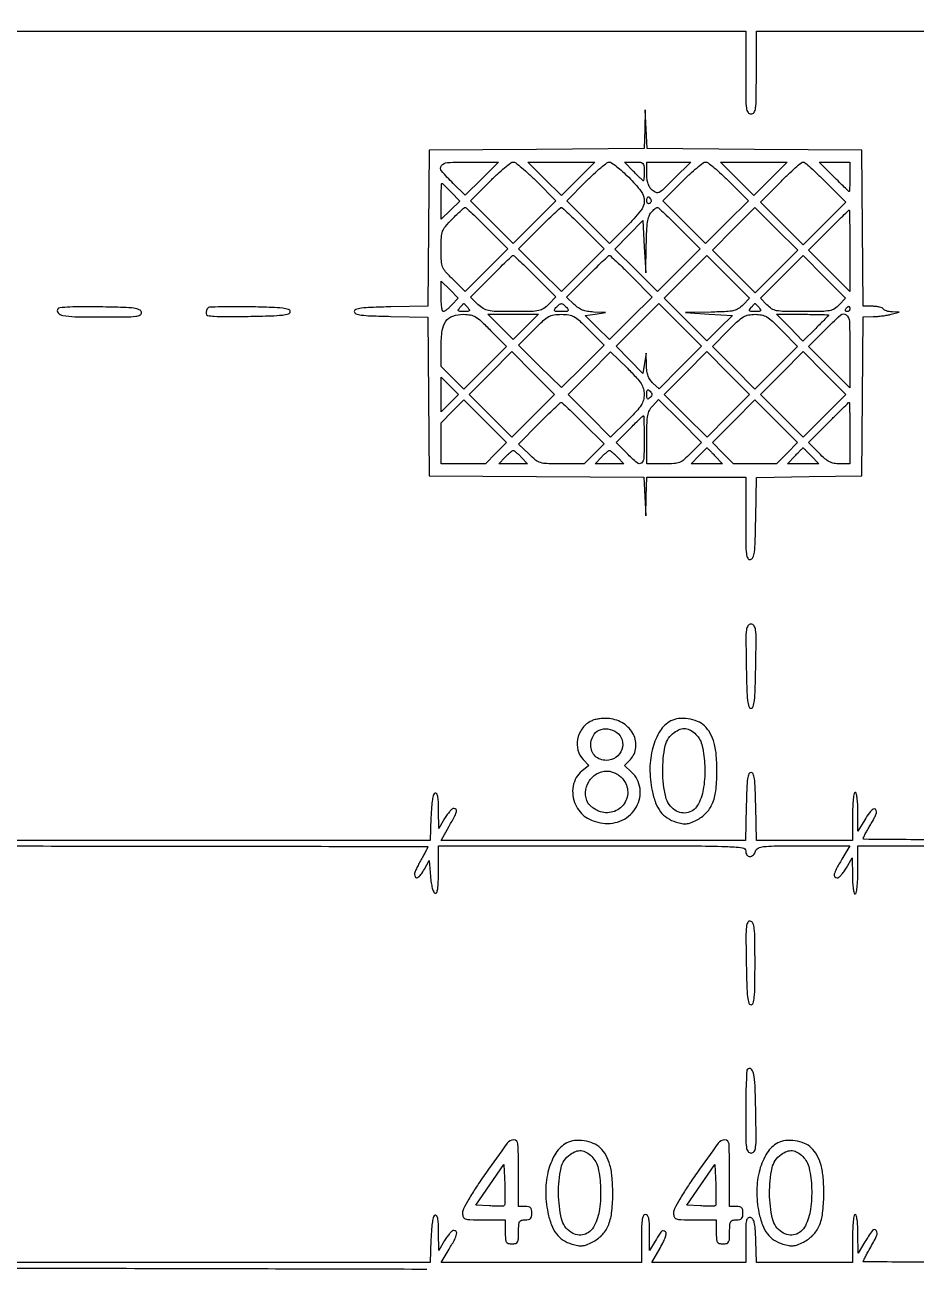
# Model space of a CAD drawing. Extents: x 0 to 836, y 5 to 589.
# Drawn here: x 299.92 to 328.15, y 469.11 to 508.39 of the extents above; entities that cross this region are included whole.
import ezdxf

# ---------------------------------------------------------------- set-up
doc = ezdxf.new("R2010")
doc.units = 0
doc.header["$MEASUREMENT"] = 0

msp = doc.modelspace()

# ---------------------------------------------------------------- linework, layer by layer
for points in [[(201.712326, 537.783562, -0.000001), (217.055896, 537.76491, -0.426088)], [(546.939, 229.3929, -0.000106), (546.943559, 250.949215, -0.000176), (546.957638, 269.095817, -0.000001), (546.976289, 285.583213, -0.415883)], [(836.0595, 588.6891), (420.497259, 588.710259, 0.000013), (261.145696, 588.714318, 0.000021), (126.989856, 588.708632), (4.934769, 588.698274, 0.19889), (4.878609, 588.675009, 0.198853), (4.855343, 588.618859), (4.83877, 516.273901, 0.000036), (4.826254, 436.744061, 0.000021), (4.8222, 342.282364), (4.8222, 95.946129), (4.469225, 95.920114, 0.031904), (4.160456, 95.877435, 0.315999), (4.075312, 95.787407, 0.415411), (4.137995, 95.703578, 0.035338), (4.43445, 95.6826), (4.8222, 95.6826), (4.8222, 50.2101), (4.8222, 4.7376), (420.462, 4.7376), (836.1018, 4.7376)], [(604.852986, 529.408162, -0.000002), (620.423836, 529.389509, -0.550615)], [(238.738155, 529.614638, -0.000002), (224.300981, 529.63329, -0.415836)], [(308.18842, 529.408162, -0.000002), (322.638019, 529.38951, -0.415836)], [(531.796111, 538.074638, -0.000002), (517.6951, 538.093291, -0.426056)], [(413.368417, 538.074638, -0.000002), (399.676779, 538.093291, -0.415815)], [(77.850638, 481.579418, -0.000002), (77.869294, 494.031443, -0.550517)], [(336.166934, 548.220763, -0.000002), (326.827688, 548.233536, -0.413812)], [(77.644162, 421.684687, -0.000002), (77.625507, 409.236574, -0.415775)], [(333.609652, 529.614638, -0.000003), (323.198363, 529.633296, -0.415688)], [(383.716206, 529.408162, -0.000003), (394.123716, 529.389504, -0.425916)], [(286.4979, 482.3892, -0.00012), (296.538063, 482.386781, -0.000201), (304.990138, 482.379311, -0.000002), (312.667738, 482.369415, -0.413835), (312.6816, 482.355535, -0.118776), (312.675968, 482.332161, -0.002401), (312.619771, 482.223605, -0.005535), (312.55178, 482.09722, -0.003675), (312.471119, 481.953685, 0.011167), (312.390451, 481.804964, 0.013731), (312.322168, 481.66259, 0.012176), (312.271421, 481.541004, 0.090598), (312.259619, 481.47975, 0.192997), (312.291476, 481.398019, 0.340288), (312.359238, 481.386957, 0.109392), (312.46312, 481.476625, 0.035201), (312.573677, 481.64895), (312.7239, 481.9239), (312.7662, 481.422886, 0.017263), (312.790385, 481.22018, 0.029087), (312.826316, 481.052782, 0.030909), (312.868838, 480.929197, 0.218326), (312.91425, 480.887086, 0.394038), (312.965068, 480.910572, 0.06108), (312.996897, 481.027782, 0.029434), (313.015212, 481.244521, 0.006363), (313.02, 481.62075), (313.02, 482.3892), (317.8845, 482.3892, -0.000463), (321.086811, 482.386232, -0.008229), (322.119787, 482.367314, -0.01835), (322.650934, 482.329291, -0.382877), (322.749, 482.22, 0.071894), (322.758705, 482.152857, 0.096727), (322.787003, 482.098493, 0.109473), (322.830478, 482.063342, 0.115978), (322.88382, 482.0508, 0.114309), (322.938664, 482.063504, 0.075597), (322.992034, 482.100502, 0.069688), (323.035879, 482.155327, 0.070024), (323.062887, 482.22, -0.219345), (323.141786, 482.316059, -0.085187), (323.311035, 482.364976, -0.025847), (323.654444, 482.385504, -0.002006), (324.575572, 482.3892), (326.04401, 482.3892), (325.792405, 481.962477, 0.009346), (325.618984, 481.655375, 0.063105), (325.556038, 481.492764, 0.227008), (325.572877, 481.411025, 0.236522), (325.64655, 481.374828, 0.175744), (325.698863, 481.394267, 0.030637), (325.776051, 481.468362, 0.030019), (325.859711, 481.570857, 0.022931), (325.938905, 481.692078), (326.12551, 482.0085), (326.129255, 481.43745, 0.013372), (326.136673, 481.214761, 0.023366), (326.156341, 481.031249, 0.020491), (326.183516, 480.893275, 0.346819), (326.2176, 480.8664, 0.365646), (326.253197, 480.896449, 0.014491), (326.2787, 481.0779, 0.018502), (326.296556, 481.319879, 0.009164), (326.3022, 481.6278), (326.3022, 482.3892), (334.5507, 482.3892)], [(381.27946, 547.935135, -0.000004), (390.656104, 547.916048, -0.413615)], [(604.231838, 387.151416, -0.000003), (604.250494, 398.693431, -0.41574)], [(296.537883, 469.017841, -0.000379), (304.989363, 469.003762, -0.000006), (312.653939, 468.985098, -0.425725)], [(285.876512, 508.1922), (322.749, 508.1922), (322.749, 506.8809, 0.00213), (322.752532, 506.051574, 0.02996), (322.772879, 505.754662, 0.116079), (322.823418, 505.620169, 0.250083), (322.9182, 505.5696, 0.250083), (323.012982, 505.620169, 0.116079), (323.063521, 505.754662, 0.02996), (323.083868, 506.051574, 0.00213), (323.0874, 506.8809), (323.0874, 508.1922), (331.026688, 508.1922)], [(77.841889, 210.212758, -0.000002), (77.851786, 217.49274, -0.413814)], [(328.870321, 482.577038, -0.00006), (326.498869, 482.595758, -0.424082), (326.47404, 482.62185, -0.10382), (326.484123, 482.661588, -0.007062), (326.53713, 482.766067, -0.009869), (326.605079, 482.889455, -0.007234), (326.685107, 483.0237, 0.012708), (326.764941, 483.161015, 0.015414), (326.832435, 483.293759, 0.01405), (326.882173, 483.407739, 0.095102), (326.893967, 483.46785, 0.218217), (326.85786, 483.547501, 0.339983), (326.786156, 483.551812, 0.086405), (326.666761, 483.436554, 0.02268), (326.519295, 483.21405), (326.303801, 482.8545), (326.303, 483.46785, 0.012065), (326.296836, 483.710155, 0.0222), (326.278333, 483.906512, 0.01921), (326.252089, 484.053435, 0.352506), (326.2176, 484.0812, 0.365646), (326.182003, 484.051151, 0.014491), (326.1565, 483.8697, 0.018502), (326.138644, 483.627721, 0.009164), (326.133, 483.3198), (326.133, 482.5584), (324.612728, 482.5584), (323.092455, 482.5584), (323.068778, 483.63705, 0.003954), (323.051442, 484.217516, 0.02524), (323.025495, 484.510829, 0.054623), (322.985473, 484.66899, 0.313126), (322.9182, 484.7157, 0.313126), (322.850927, 484.66899, 0.054623), (322.810905, 484.510829, 0.02524), (322.784958, 484.217516, 0.003954), (322.767622, 483.63705), (322.743945, 482.5584), (317.923549, 482.5584), (313.103153, 482.5584), (313.357677, 483.00939, 0.005105), (313.540954, 483.342029, 0.05887), (313.595591, 483.480514, 0.273209), (313.577484, 483.544633, 0.194915), (313.50645, 483.572772, 0.175744), (313.454137, 483.553333, 0.030637), (313.376949, 483.479238, 0.030019), (313.293289, 483.376743, 0.022931), (313.214095, 483.255522), (313.02749, 482.9391), (313.023745, 483.5172, 0.009126), (313.016909, 483.793562, 0.039013), (312.99702, 483.957175, 0.08811), (312.963555, 484.042262, 0.348167), (312.91425, 484.060273, 0.245891), (312.864969, 484.009321, 0.029679), (312.828647, 483.85219, 0.024548), (312.800986, 483.620341, 0.009086), (312.784056, 483.291823), (312.759613, 482.5584), (286.536906, 482.5584)], [(328.869546, 469.201489, -0.000017), (326.485206, 469.211401, -0.412987), (326.4714, 469.225265, -0.118776), (326.477032, 469.248639, -0.002401), (326.533229, 469.357195, -0.005535), (326.60122, 469.48358, -0.003675), (326.681881, 469.627115, 0.021224), (326.895186, 470.039967, 0.269191), (326.879826, 470.207426, 0.509183), (326.768371, 470.208705, 0.024444), (326.525592, 469.84725), (326.308802, 469.4877), (326.305501, 470.10105, 0.012164), (326.298325, 470.342531, 0.02208), (326.278963, 470.539087, 0.018882), (326.252083, 470.686716, 0.351751), (326.2176, 470.7144, 0.365646), (326.182003, 470.684351, 0.014491), (326.1565, 470.5029, 0.018502), (326.138644, 470.260921, 0.009164), (326.133, 469.953), (326.133, 469.1916), (324.613621, 469.1916), (323.094243, 469.1916), (323.069671, 469.888614, 0.006882), (323.051028, 470.268789, 0.042748), (323.022222, 470.461725, 0.100796), (322.974107, 470.565386, 0.188827), (322.89705, 470.613918, 0.225974), (322.819758, 470.593713, 0.166857), (322.773642, 470.516774, 0.047429), (322.753159, 470.338677, 0.00493), (322.749, 469.916903), (322.749, 469.1916), (321.262291, 469.1916), (319.775582, 469.1916), (320.038068, 469.650377, 0.013632), (320.148072, 469.855415, 0.036849), (320.211057, 470.007993, 0.055394), (320.233491, 470.114738, 0.285851), (320.207848, 470.166448, 0.078544), (320.137193, 470.196055, 0.25054), (320.089252, 470.183766, 0.068732), (320.036498, 470.120062, 0.002883), (319.882678, 469.8684), (319.704032, 469.5723), (319.703716, 470.14335, 0.008923), (319.698318, 470.436715, 0.04577), (319.677603, 470.598022, 0.10575), (319.638509, 470.683284, 0.236826), (319.5765, 470.7144, 0.273642), (319.512477, 470.676525, 0.084509), (319.474275, 470.56635, 0.035355), (319.4544, 470.356586, 0.005946), (319.4496, 469.953), (319.4496, 469.1916), (316.279295, 469.1916), (313.10899, 469.1916), (313.360595, 469.618323, 0.009346), (313.534016, 469.925425, 0.063105), (313.596962, 470.088036, 0.227008), (313.580123, 470.169775, 0.236522), (313.50645, 470.205972, 0.175744), (313.454137, 470.186533, 0.030637), (313.376949, 470.112438, 0.030019), (313.293289, 470.009943, 0.022931), (313.214095, 469.888722), (313.02749, 469.5723), (313.023745, 470.1504, 0.009126), (313.016909, 470.426762, 0.039013), (312.99702, 470.590375, 0.08811), (312.963555, 470.675462, 0.348167), (312.91425, 470.693473, 0.245891), (312.864969, 470.642521, 0.029679), (312.828647, 470.48539, 0.024548), (312.800986, 470.253541, 0.009086), (312.784056, 469.925023), (312.759613, 469.1916), (286.536906, 469.1916)]]:
    msp.add_lwpolyline(points, format="xyb")
for points in [[(319.55101, 505.08411), (319.5342, 504.471719), (316.12905, 504.44961), (312.7239, 504.4275), (312.701476, 501.955329), (312.679052, 499.483158), (311.517076, 499.459629, 0.003591), (310.888233, 499.442377, 0.023538), (310.573834, 499.416641, 0.049971), (310.403655, 499.377046, 0.320971), (310.3551, 499.3092, 0.320973), (310.403656, 499.241354, 0.04997), (310.573837, 499.201759, 0.023538), (310.888241, 499.176023, 0.00359), (311.517095, 499.158771), (312.67909, 499.135242), (312.701495, 496.620771), (312.7239, 494.1063), (316.125363, 494.084193), (319.526826, 494.062087), (319.556003, 493.449693), (319.58518, 492.8373), (319.60199, 493.45065), (319.6188, 494.064), (321.1839, 494.064), (322.749, 494.064), (322.749, 492.746497, 0.002314), (322.752677, 491.952125, 0.026279), (322.77207, 491.638727, 0.092921), (322.816061, 491.496345, 0.330137), (322.89705, 491.457414, 0.252402), (322.979062, 491.524296, 0.065758), (323.024448, 491.694315, 0.025048), (323.050629, 492.023139, 0.002809), (323.068444, 492.773136), (323.091788, 494.060438), (324.760444, 494.083369), (326.4291, 494.1063), (326.451509, 496.62315), (326.473918, 499.14), (326.789909, 499.150009, 0.014675), (326.929403, 499.158531, 0.009952), (327.087631, 499.176049, 0.010033), (327.239904, 499.1991, 0.01972), (327.3597, 499.2246), (327.6135, 499.289181), (327.385843, 499.299191, -0.033144), (327.294864, 499.309257, -0.037378), (327.209701, 499.331111, -0.040525), (327.141422, 499.360537, -0.133104), (327.1059, 499.3938, 0.15935), (327.067156, 499.426511, 0.035693), (326.983836, 499.453549, 0.03359), (326.878576, 499.472189, 0.027035), (326.763785, 499.4784), (326.473956, 499.4784), (326.451528, 501.95295), (326.4291, 504.4275), (323.027637, 504.449607), (319.626174, 504.471713), (319.596997, 505.084107), (319.56782, 505.6965)], [(314.395261, 503.520253), (313.868715, 502.993707), (313.486657, 503.368668, -0.022101), (313.11829, 503.763625, -0.355597), (313.114367, 503.933566, -0.220015), (313.302806, 504.031057, -0.011079), (314.013204, 504.0468), (314.921808, 504.0468)], [(316.131165, 503.431463), (316.742395, 502.816126), (316.065598, 502.143298), (315.3888, 501.470469), (314.712002, 502.143298), (314.035205, 502.816126), (314.646435, 503.431463, -0.009979), (314.890134, 503.667198, -0.014181), (315.116637, 503.866045, -0.010142), (315.310806, 504.020453, -0.164341), (315.3888, 504.0468, -0.164341), (315.466794, 504.020453, -0.010142), (315.660963, 503.866045, -0.014181), (315.887466, 503.667198, -0.009979)], [(319.045297, 503.562998, -0.032793), (319.442027, 503.115271, -0.176572), (319.539687, 502.810373, -0.16232), (319.422062, 502.499195, -0.026665), (318.984069, 502.016171), (318.433937, 501.470929), (317.757371, 502.143528), (317.080805, 502.816126), (317.692035, 503.431463, -0.009635), (317.935405, 503.667204, -0.013767), (318.160895, 503.866045, -0.009625), (318.35416, 504.021023, -0.165652), (318.429829, 504.0468, -0.154557), (318.503004, 504.023627, -0.013205), (318.662831, 503.904683, -0.016479), (318.848805, 503.748311, -0.012014)], [(319.5342, 503.7507, -0.008142), (319.532351, 503.637168, -0.013507), (319.526649, 503.541579, -0.007113), (319.518777, 503.463762, -0.380905), (319.508496, 503.4546, -0.189406), (319.491744, 503.461182, -0.002347), (319.406038, 503.541579, -0.006534), (319.307659, 503.637206, -0.004184), (319.1958, 503.7507), (318.908809, 504.0468), (319.221504, 504.0468, -0.019141), (319.414517, 504.039408, -0.172066), (319.490715, 504.005622, -0.182984), (319.526133, 503.93243, -0.022185)], [(320.488879, 503.522671, -0.004483), (320.143762, 503.183687, -0.070671), (320.010535, 503.08729, -0.218335), (319.910072, 503.081726, -0.090489), (319.791775, 503.155083, -0.065774), (319.712401, 503.248582, -0.063522), (319.658909, 503.360561, -0.052532), (319.628538, 503.500446, -0.027216), (319.6188, 503.679212), (319.6188, 504.0468), (320.315904, 504.0468), (321.013008, 504.0468)], [(322.222365, 503.431463), (322.833595, 502.816126), (322.156798, 502.143298), (321.48, 501.470469), (320.803202, 502.143298), (320.126405, 502.816126), (320.737635, 503.431463, -0.009979), (320.981334, 503.667198, -0.014181), (321.207837, 503.866045, -0.010142), (321.402006, 504.020453, -0.164341), (321.48, 504.0468, -0.164341), (321.557994, 504.020453, -0.010142), (321.752163, 503.866045, -0.014181), (321.978666, 503.667198, -0.009979)], [(325.287066, 503.412233), (325.917398, 502.777667), (325.243964, 502.100259), (324.57053, 501.422852), (323.893796, 502.099585), (323.217063, 502.776319), (323.848064, 503.411559, -0.006568), (324.096306, 503.654989, -0.009857), (324.319804, 503.860198, -0.005223), (324.512116, 504.026369, -0.177366), (324.5679, 504.0468, -0.177339), (324.623677, 504.026375, -0.005232), (324.815799, 503.860396, -0.009866), (325.039081, 503.655405, -0.006575)], [(326.0484, 503.5815, -0.004843), (326.046672, 503.403085, -0.008062), (326.041338, 503.252882, -0.002592), (326.034086, 503.125341, -0.396172), (326.02436, 503.1162, -0.193016), (326.008167, 503.122693, -0.000868), (325.872398, 503.252882, -0.003925), (325.718693, 503.403124, -0.002447), (325.5408, 503.5815), (325.08128, 504.0468), (325.56484, 504.0468), (326.0484, 504.0468)], [(313.426668, 503.090751), (313.697326, 502.811502), (313.400963, 502.524255), (313.1046, 502.237009), (313.1046, 502.803504, -0.004253), (313.106448, 503.020723, -0.007083), (313.112151, 503.203592, -0.002006), (313.119882, 503.36012, -0.398667), (313.130304, 503.37, -0.188495), (313.146984, 503.36348, -0.00261), (313.227964, 503.287971, -0.0069), (313.32107, 503.197783, -0.004436)], [(319.742087, 502.868246, -0.108373), (319.754067, 502.834127, -0.099685), (319.751206, 502.797016, -0.095498), (319.733906, 502.762625, -0.090427), (319.70478, 502.736353, -0.136093), (319.672128, 502.726856, -0.190788), (319.644057, 502.737567, -0.140899), (319.625112, 502.768517, -0.067432), (319.6188, 502.815107, -0.039415), (319.626004, 502.906355, -0.25701), (319.653248, 502.941406, -0.315493), (319.692136, 502.93335, -0.050477)], [(314.565991, 501.951021), (315.219713, 501.293443), (314.543642, 500.621337), (313.86757, 499.94923), (313.486085, 500.32363, -0.015273), (313.247625, 500.572405, -0.089715), (313.152731, 500.72555, -0.082348), (313.113623, 500.907728, -0.011783), (313.1046, 501.290562, -0.011827), (313.113528, 501.667946, -0.077512), (313.151406, 501.852886, -0.087746), (313.242381, 502.007524, -0.017302), (313.460614, 502.245848, -0.006267), (313.60051, 502.384862, -0.009462), (313.726097, 502.502042, -0.00481), (313.834313, 502.597383, -0.180063), (313.864449, 502.6086, -0.188828), (313.896153, 502.596184, -0.001635), (314.090253, 502.415436, -0.005399), (314.311955, 502.203084, -0.00342)], [(317.611591, 501.951021), (318.265313, 501.293443), (317.588457, 500.620556), (316.9116, 499.947669), (316.234743, 500.620556), (315.557887, 501.293443), (316.211609, 501.951021, -0.00331), (316.465535, 502.203087, -0.005234), (316.686891, 502.415436, -0.001538), (316.880865, 502.596537, -0.189215), (316.9116, 502.6086, -0.189215), (316.942335, 502.596537, -0.001538), (317.136309, 502.415436, -0.005234), (317.357665, 502.203087, -0.00331)], [(320.657191, 501.951021), (321.310913, 501.293443), (320.634057, 500.620556), (319.9572, 499.947669), (319.280737, 500.620165), (318.604273, 501.292661), (319.048087, 501.742605), (319.4919, 502.192549), (319.538966, 501.364224), (319.586032, 500.5359), (319.602416, 501.417539, -0.006916), (319.616978, 501.866642, -0.02589), (319.644595, 502.147505, -0.041991), (319.688909, 502.333649, -0.104861), (319.758812, 502.453889, -0.017199), (319.816254, 502.513132, -0.022262), (319.873065, 502.563154, -0.020767), (319.922923, 502.599957, -0.149691), (319.951147, 502.6086, -0.187697), (319.985641, 502.595178, -0.00193), (320.18013, 502.415436, -0.005876), (320.402836, 502.203077, -0.003741)], [(326.0484, 501.234532), (326.0484, 499.945065), (325.394152, 500.599312), (324.739904, 501.25356), (325.370885, 501.88878, -0.001726), (325.614468, 502.132313, -0.0028), (325.82335, 502.337404, -0.000445), (326.009246, 502.517573, -0.194619), (326.025133, 502.524, -0.408565), (326.034662, 502.514653, -0.00032), (326.041565, 502.145219, -0.00282), (326.046728, 501.728978, -0.001691)], [(316.083581, 500.433425), (316.739805, 499.78105), (316.513774, 499.545125, -0.051067), (316.352424, 499.407901, -0.098873), (316.197428, 499.34134, -0.047415), (315.963011, 499.314559, -0.004749), (315.398751, 499.3092, -0.005004), (314.842995, 499.314762, -0.0451), (314.601387, 499.341485, -0.090839), (314.439235, 499.406529, -0.050374), (314.270722, 499.538211), (314.031686, 499.767222), (314.687108, 500.426511, -0.003026), (314.941414, 500.679239, -0.004808), (315.162459, 500.892134, -0.001301), (315.35663, 501.074626, -0.190195), (315.384944, 501.0858, -0.188681), (315.413314, 501.074699, -0.001304), (315.607664, 500.894165, -0.004799), (315.828968, 500.683502, -0.003023)], [(319.134391, 500.428221), (319.788113, 499.770643), (319.112042, 499.098537), (318.43597, 498.42643), (318.049851, 498.804365), (317.663733, 499.1823), (317.985616, 499.233745), (318.3075, 499.28519), (317.931429, 499.297195, -0.030348), (317.738189, 499.315138, -0.0551), (317.585162, 499.356396, -0.058533), (317.451064, 499.427987, -0.039189), (317.316322, 499.538211), (317.077286, 499.767222), (317.732708, 500.426511, -0.003301), (317.987287, 500.679233, -0.005221), (318.209192, 500.892134, -0.00153), (318.40366, 501.073733, -0.189245), (318.4344, 501.0858, -0.189215), (318.465135, 501.073737, -0.001538), (318.659109, 500.892636, -0.005234), (318.880465, 500.680287, -0.00331)], [(322.667191, 499.523671, -0.060522), (322.523633, 499.403802, -0.087931), (322.371947, 499.339777, -0.044991), (322.141948, 499.308754, -0.006106), (321.655603, 499.293213), (320.8455, 499.277226), (321.5896, 499.229763), (322.333701, 499.1823), (321.92556, 498.780908), (321.517419, 498.379517), (320.845044, 499.055858), (320.172669, 499.7322), (320.84617, 500.409674), (321.51967, 501.087148), (322.194173, 500.412645), (322.868676, 499.738142)], [(325.712791, 499.523671, -0.064509), (325.563888, 499.401334, -0.09371), (325.405883, 499.339675, -0.041954), (325.156713, 499.314342, -0.004366), (324.5679, 499.3092, -0.004372), (323.97966, 499.314344, -0.041828), (323.730244, 499.339645, -0.093444), (323.572188, 499.40114, -0.064893), (323.423653, 499.522985), (323.222813, 499.73677), (323.894042, 500.411959), (324.56527, 501.087148), (325.239773, 500.412645), (325.914276, 499.738142)], [(313.445314, 499.523163, -0.016049), (313.363232, 499.441226, -0.020964), (313.282833, 499.372052, -0.019092), (313.212686, 499.320864, -0.149145), (313.174453, 499.3092, -0.352364), (313.146929, 499.331347, -0.018148), (313.125119, 499.451617, -0.022244), (313.109632, 499.608153, -0.013535), (313.1046, 499.794023), (313.1046, 500.278846), (313.37546, 500.007986), (313.646321, 499.737125)], [(300.965841, 499.395969, 0.335536), (300.9776, 499.271086, 0.162372), (301.126073, 499.188521, 0.041067), (301.50872, 499.14878, 0.00535), (302.329296, 499.14, 0.002325), (303.120526, 499.143679, 0.026378), (303.432785, 499.163078, 0.093365), (303.57458, 499.207092, 0.329527), (303.613386, 499.28805, 0.252044), (303.546621, 499.370031, 0.065989), (303.377142, 499.415434, 0.02513), (303.049365, 499.441618, 0.002822), (302.302217, 499.459419, 0.00498), (301.754868, 499.463917, 0.011426), (301.342777, 499.453781, 0.007288), (301.028764, 499.434281, 0.239589)], [(305.718316, 499.424116, 0.076915), (305.69587, 499.393451, 0.038267), (305.676989, 499.349023, 0.03683), (305.664113, 499.298956, 0.044554), (305.6598, 499.250652, 0.359227), (305.709273, 499.190677, 0.030669), (305.921828, 499.16289, 0.018402), (306.2904, 499.151138, 0.00314), (306.99225, 499.159002, 0.003018), (307.720092, 499.176123, 0.020677), (308.077592, 499.201513, 0.04193), (308.272802, 499.240284, 0.334423), (308.3247, 499.3092, 0.330168), (308.273889, 499.37776, 0.044496), (308.08735, 499.416792, 0.021579), (307.744654, 499.442261, 0.003193), (307.050766, 499.459366, 0.00437), (306.558252, 499.464056, 0.006808), (306.133861, 499.458609, 0.002536), (305.771224, 499.447174, 0.189419)], [(313.9506, 499.4361, -0.040186), (313.998895, 499.367352, -0.341817), (313.994433, 499.332316, -0.183768), (313.951241, 499.312928, -0.01461), (313.8237, 499.3092, -0.01461), (313.696159, 499.312928, -0.183768), (313.652967, 499.332316, -0.341817), (313.648505, 499.367352, -0.040186), (313.6968, 499.4361, -0.009389), (313.73872, 499.484723, -0.01378), (313.77752, 499.525723, -0.009069), (313.810996, 499.558006, -0.189502), (313.8237, 499.563, -0.189502), (313.836404, 499.558006, -0.009069), (313.86988, 499.525723, -0.01378), (313.90868, 499.484723, -0.009389)], [(317.0808, 499.4361, -0.052959), (317.126023, 499.368104, -0.367405), (317.117835, 499.332013, -0.150199), (317.064442, 499.312805, -0.011791), (316.9116, 499.3092, -0.011791), (316.758758, 499.312805, -0.150199), (316.705365, 499.332013, -0.367405), (316.697177, 499.368104, -0.052959), (316.7424, 499.4361, -0.027329), (316.787411, 499.484672, -0.03133), (316.835546, 499.525723, -0.032932), (316.880083, 499.554754, -0.128658), (316.9116, 499.563, -0.128658), (316.943117, 499.554754, -0.032932), (316.987654, 499.525723, -0.03133), (317.035789, 499.484672, -0.027329)], [(320.678645, 497.534958), (320.006819, 496.859169), (319.812809, 497.041432, -0.055494), (319.721366, 497.148742, -0.062), (319.659735, 497.269765, -0.052534), (319.623019, 497.418382, -0.026564), (319.606795, 497.610797), (319.59479, 497.9979), (319.543345, 497.676385), (319.4919, 497.35487), (319.071485, 497.782739), (318.651071, 498.210608), (319.32397, 498.887478), (319.99687, 499.564348), (320.67367, 498.887548), (321.35047, 498.210748)], [(323.172, 499.4361, -0.040186), (323.220295, 499.367352, -0.341817), (323.215833, 499.332316, -0.183768), (323.172641, 499.312928, -0.01461), (323.0451, 499.3092, -0.01461), (322.917559, 499.312928, -0.183768), (322.874367, 499.332316, -0.341817), (322.869905, 499.367352, -0.040186), (322.9182, 499.4361, -0.009389), (322.96012, 499.484723, -0.01378), (322.99892, 499.525723, -0.009069), (323.032396, 499.558006, -0.189502), (323.0451, 499.563, -0.189502), (323.057804, 499.558006, -0.009069), (323.09128, 499.525723, -0.01378), (323.13008, 499.484723, -0.009389)], [(326.0484, 499.3938, -0.105053), (326.041542, 499.36152, -0.099167), (326.022082, 499.334051, -0.09642), (325.993007, 499.31564, -0.093332), (325.958807, 499.3092, -0.108972), (325.928779, 499.315823, -0.182303), (325.910891, 499.334051, -0.161196), (325.908259, 499.361474, -0.082592), (325.9215, 499.3938, -0.029505), (325.944257, 499.426183, -0.035638), (325.969386, 499.453549, -0.038439), (325.993265, 499.472855, -0.151918), (326.011093, 499.4784, -0.210953), (326.025359, 499.472101, -0.081139), (326.037441, 499.453549, -0.061769), (326.045664, 499.426189, -0.042167)], [(314.670031, 498.716666), (315.172665, 498.208731), (314.500769, 497.53287), (313.828872, 496.85701), (313.466736, 497.212419), (313.1046, 497.567829), (313.1046, 498.200412, -0.03363), (313.138691, 498.706697, -0.119366), (313.256136, 499.00764, -0.162598), (313.473991, 499.169416, -0.079256), (313.819945, 499.2246, -0.048513), (314.030518, 499.204121, -0.086386), (314.192652, 499.141935, -0.053534), (314.370739, 499.007798, -0.009532)], [(317.781165, 498.735933), (318.264733, 498.247266), (317.588166, 497.574668), (316.9116, 496.902069), (316.235034, 497.574668), (315.558467, 498.247266), (316.042035, 498.735933, -0.009771), (316.338857, 499.024386, -0.059965), (316.510744, 499.150178, -0.090702), (316.675613, 499.206848, -0.037559), (316.9116, 499.2246, -0.037559), (317.147587, 499.206848, -0.090702), (317.312456, 499.150178, -0.059965), (317.484343, 499.024386, -0.009771)], [(323.892098, 498.715991), (324.3954, 498.207382), (323.718935, 497.530917), (323.04247, 496.854452), (322.369302, 497.531592), (321.696135, 498.208731), (322.198769, 498.716666, -0.009579), (322.496943, 499.006656, -0.052997), (322.675326, 499.141263, -0.085743), (322.837057, 499.203894, -0.049642), (323.0451, 499.2246, -0.049684), (323.253185, 499.203872, -0.08576), (323.414974, 499.14118, -0.052959), (323.593492, 499.006427, -0.009557)], [(325.3716, 499.20027, -0.191991), (325.365115, 499.184004, -0.00116), (325.252662, 499.065937, -0.004547), (325.121918, 498.931767, -0.002853), (324.966705, 498.777133), (324.56181, 498.378326), (324.145035, 498.801463), (323.728261, 499.2246), (324.54993, 499.2246, -0.002775), (324.864998, 499.222851, -0.004626), (325.130235, 499.217453, -0.00086), (325.362001, 499.210191, -0.404568)], [(326.0484, 498.062032), (326.0484, 496.899465), (325.39442, 497.553444), (324.740441, 498.207424), (325.243722, 498.716012, -0.015178), (325.752241, 499.199614, -0.368542), (325.933624, 499.203922, -0.218276), (326.034946, 498.998661, -0.007182)], [(319.5342, 496.6866, -0.066663), (319.509887, 496.505054, -0.076233), (319.438773, 496.345137, -0.045306), (319.292875, 496.157596, -0.00954), (319.003321, 495.859452), (318.472441, 495.333291), (317.799755, 496.009946), (317.127069, 496.6866), (317.799755, 497.363254), (318.472441, 498.039909), (319.003321, 497.513748, -0.00954), (319.292875, 497.215604, -0.045306), (319.438773, 497.028063, -0.076233), (319.509887, 496.868146, -0.066663)], [(319.72032, 496.58508, -0.051663), (319.66966, 496.543932, -0.354955), (319.63995, 496.54701, -0.180052), (319.622495, 496.585158, -0.018208), (319.6188, 496.6866, -0.018208), (319.622495, 496.788042, -0.180052), (319.63995, 496.82619, -0.354955), (319.66966, 496.829268, -0.051663), (319.72032, 496.78812, -0.049631), (319.765546, 496.732898, -0.147822), (319.77954, 496.6866, -0.147822), (319.765546, 496.640302, -0.049631)], [(317.606894, 495.779914), (318.263632, 495.127028), (317.951147, 494.807014), (317.638661, 494.487), (316.919148, 494.487, -0.007407), (316.452369, 494.493915, -0.065969), (316.250049, 494.526851, -0.096551), (316.094553, 494.608919, -0.023846), (315.877753, 494.801308), (315.555872, 495.115616), (316.210601, 495.774208, -0.00303), (316.464642, 496.026669, -0.004813), (316.685463, 496.239339, -0.001303), (316.879431, 496.421627, -0.190184), (316.907744, 496.4328, -0.188689), (316.936115, 496.421698, -0.001302), (317.130615, 496.241015, -0.004796), (317.352085, 496.030187, -0.00302)], [(321.01635, 494.82709, -0.01914), (320.802323, 494.624064, -0.086736), (320.656039, 494.534836, -0.079329), (320.482026, 494.49659, -0.014506), (320.151531, 494.487), (319.6188, 494.487), (319.6188, 495.306397, -0.006319), (319.624789, 495.78028, -0.039048), (319.649901, 496.022432, -0.074673), (319.704833, 496.182566, -0.068773), (319.805538, 496.324568), (319.992276, 496.523342), (320.670357, 495.845261), (321.348439, 495.167179)], [(326.0484, 495.4599), (326.0484, 494.487), (325.727169, 494.487, -0.045015), (325.547456, 494.503213, -0.075035), (325.403989, 494.55231, -0.059888), (325.260612, 494.65022, -0.019632), (325.074576, 494.826346), (324.743214, 495.165692), (325.37254, 495.799246, -0.00173), (325.615489, 496.04214, -0.002807), (325.823836, 496.246693, -0.000447), (326.009247, 496.426374, -0.194604), (326.025133, 496.4328, -0.406572), (326.034641, 496.423537, -0.000562), (326.041565, 496.147011, -0.003737), (326.046728, 495.832957, -0.002241)], [(319.5342, 495.2484, -0.010232), (319.522206, 494.662375, -0.222304), (319.444989, 494.513481, -0.357011), (319.310054, 494.517657, -0.02014), (318.983902, 494.825808), (318.653064, 495.164616), (319.069302, 495.587208, -0.002734), (319.23062, 495.749207, -0.004366), (319.370417, 495.885664, -0.00107), (319.49357, 496.003287, -0.192396), (319.50987, 496.0098, -0.403723), (319.519782, 496.000237, -0.001001), (319.527053, 495.786139, -0.004991), (319.532451, 495.540357, -0.002995)], [(315.6426, 494.6985), (315.841294, 494.487), (315.3888, 494.487), (314.936306, 494.487), (315.135, 494.6985, -0.01285), (315.215123, 494.779511, -0.01762), (315.291515, 494.847872, -0.014444), (315.357446, 494.899662, -0.160602), (315.3888, 494.91, -0.160602), (315.420154, 494.899662, -0.014444), (315.486085, 494.847872, -0.01762), (315.562477, 494.779511, -0.01285)], [(318.6882, 494.6985), (318.886894, 494.487), (318.4344, 494.487), (317.981906, 494.487), (318.1806, 494.6985, -0.01285), (318.260723, 494.779511, -0.01762), (318.337115, 494.847872, -0.014444), (318.403046, 494.899662, -0.160602), (318.4344, 494.91, -0.160602), (318.465754, 494.899662, -0.014444), (318.531685, 494.847872, -0.01762), (318.608077, 494.779511, -0.01285)], [(321.7761, 494.7408), (322.019256, 494.487), (321.5223, 494.487), (321.025344, 494.487), (321.2685, 494.7408, -0.002047), (321.362487, 494.8381, -0.003307), (321.443356, 494.920046, -0.000609), (321.51512, 494.991636, -0.19828), (321.5223, 494.9946, -0.19828), (321.52948, 494.991636, -0.000609), (321.601244, 494.920046, -0.003307), (321.682113, 494.8381, -0.002047)], [(324.8217, 494.7408), (325.064856, 494.487), (324.5679, 494.487), (324.070944, 494.487), (324.3141, 494.7408, -0.002047), (324.408087, 494.8381, -0.003307), (324.488956, 494.920046, -0.000609), (324.56072, 494.991636, -0.19828), (324.5679, 494.9946, -0.19828), (324.57508, 494.991636, -0.000609), (324.646844, 494.920046, -0.003307), (324.727713, 494.8381, -0.002047)], [(322.768002, 488.07855, 0.003018), (322.785123, 487.350708, 0.020677), (322.810513, 486.993208, 0.04193), (322.849284, 486.797998, 0.334423), (322.9182, 486.7461, 0.334423), (322.987116, 486.797998, 0.04193), (323.025887, 486.993208, 0.020677), (323.051277, 487.350708, 0.003018), (323.068398, 488.07855, 0.001952), (323.080057, 488.936979, 0.030491), (323.065002, 489.230259, 0.126717), (323.0152, 489.360847, 0.243225), (322.9182, 489.411, 0.243225), (322.8212, 489.360847, 0.126717), (322.771398, 489.230259, 0.030491), (322.756343, 488.936979, 0.001952)], [(317.823177, 486.322904, 0.110627), (317.562054, 486.087599, 0.108997), (317.42451, 485.762154, 0.112195), (317.438587, 485.416728, 0.123117), (317.601729, 485.124512), (317.784257, 484.93022), (317.562574, 484.755844, 0.096885), (317.384698, 484.549362, 0.083036), (317.285564, 484.279673, 0.079658), (317.277353, 483.982048, 0.078554), (317.362376, 483.695229, 0.057675), (317.506628, 483.465241, 0.074404), (317.689373, 483.29607, 0.069519), (317.923793, 483.180072, 0.043155), (318.2229, 483.108639, 0.150165), (318.841477, 483.202082, 0.153598), (319.294297, 483.626338, 0.164695), (319.404402, 484.209274, 0.172586), (319.134309, 484.726076), (318.914734, 484.929572), (319.097567, 485.124188, 0.162084), (319.270946, 485.499441, 0.147802), (319.193572, 485.919783, 0.131769), (318.88291, 486.261697, 0.120047), (318.431656, 486.417409, 0.027879), (318.255935, 486.424015, 0.033992), (318.091994, 486.409861, 0.037167), (317.945744, 486.375867, 0.052649)], [(320.382739, 486.346331, 0.133039), (320.039729, 486.026662, 0.072917), (319.808871, 485.496239, 0.063285), (319.717076, 484.83785, 0.054258), (319.784388, 484.140899, 0.038109), (319.896629, 483.751849, 0.07364), (320.052766, 483.468784, 0.08606), (320.265315, 483.27156, 0.071427), (320.545675, 483.141721, 0.026842), (320.732401, 483.096535, 0.069755), (320.870297, 483.090399, 0.067582), (321.007101, 483.122398, 0.024029), (321.191454, 483.203135, 0.08301), (321.491312, 483.420149, 0.092798), (321.690609, 483.71549, 0.071312), (321.802571, 484.126149, 0.029806), (321.839458, 484.699992, 0.020525), (321.819803, 485.239043, 0.045555), (321.750911, 485.643927, 0.060037), (321.628012, 485.95206, 0.079457), (321.44356, 486.190694, 0.093169), (321.223439, 486.331285, 0.059297), (320.929142, 486.410877, 0.059632), (320.626733, 486.418908, 0.098591)], [(318.669376, 485.979903, -0.174417), (318.837315, 485.741869, -0.157072), (318.824444, 485.439429, -0.149383), (318.634998, 485.190589, -0.157155), (318.342731, 485.0964, -0.087141), (318.142813, 485.131509, -0.106098), (317.98202, 485.232114, -0.107921), (317.878526, 485.388272, -0.092836), (317.8422, 485.582231, -0.125266), (317.914674, 485.86697, -0.157327), (318.110946, 486.053604, -0.151715), (318.385277, 486.094224, -0.11472)], [(321.174933, 485.916758, -0.144075), (321.374734, 485.550345, -0.044146), (321.454037, 484.918223, -0.044375), (321.418911, 484.244924, -0.081718), (321.255195, 483.722876, -0.09631), (321.117249, 483.544764, -0.114296), (320.930136, 483.444437, -0.114637), (320.718414, 483.436751, -0.097318), (320.510681, 483.521174, -0.192896), (320.217969, 483.940296, -0.054774), (320.121695, 484.74484, -0.054766), (320.202526, 485.552359, -0.189883), (320.486912, 485.982206, -0.063398), (320.672619, 486.079925, -0.113636), (320.842619, 486.102403, -0.112269), (321.006741, 486.048298, -0.060914)], [(318.818945, 484.550345, -0.171965), (319.010569, 484.14833, -0.178056), (318.902559, 483.722161, -0.175695), (318.542343, 483.463735, -0.16836), (318.092767, 483.490339, -0.034572), (317.988401, 483.542284, -0.03036), (317.887336, 483.610192, -0.031589), (317.803582, 483.682984, -0.075329), (317.754367, 483.748841, -0.134578), (317.678761, 484.080935, -0.122953), (317.77876, 484.418034, -0.123709), (318.024768, 484.667098, -0.137203), (318.3498, 484.758, -0.05569), (318.473437, 484.744186, -0.048581), (318.597099, 484.703259, -0.047034), (318.714344, 484.637569, -0.045205)], [(322.767968, 478.694573, 0.002999), (322.785108, 477.962897, 0.020579), (322.810498, 477.603718, 0.04165), (322.849244, 477.407517, 0.334881), (322.9182, 477.3555, 0.335246), (322.98638, 477.407003, 0.045119), (323.021901, 477.595007, 0.021179), (323.04082, 477.943666, 0.002964), (323.0451, 478.665641, 0.002588), (323.041075, 479.443199, 0.025348), (323.021058, 479.770745, 0.071206), (322.977845, 479.937272, 0.251212), (322.894868, 480.004715, 0.328399), (322.813238, 479.96585, 0.099142), (322.770947, 479.82627, 0.02635), (322.757222, 479.513613, 0.002151)], [(322.807163, 475.312763, 0.185328), (322.7837, 475.260069, 0.002379), (322.766085, 474.890633, 0.006531), (322.753202, 474.458807, 0.004191), (322.749, 473.9574, 0.00213), (322.752511, 473.133203, 0.030712), (322.772944, 472.841467, 0.121094), (322.824264, 472.710066, 0.244038), (322.920348, 472.6602, 0.246944), (323.015925, 472.71047, 0.123411), (323.064987, 472.842084, 0.03022), (323.079945, 473.136213, 0.001991), (323.068398, 473.985693, 0.005543), (323.04527, 474.792451, 0.038675), (322.99925, 475.183801, 0.175575), (322.918117, 475.318548, 0.384018)], [(314.519361, 472.026393, 0.007362), (314.214958, 471.576499, 0.013352), (313.981441, 471.198537, 0.012012), (313.815321, 470.896403, 0.120245), (313.7814, 470.757393, 0.092874), (313.804463, 470.634299, 0.227966), (313.870009, 470.572981, 0.071609), (314.016939, 470.549142, 0.004467), (314.4582, 470.5452), (315.135, 470.5452), (315.135, 470.1645, 0.012699), (315.140759, 469.937782, 0.114574), (315.1679, 469.84302, 0.210352), (315.227488, 469.797811, 0.058662), (315.3465, 469.7838, 0.058662), (315.465512, 469.797811, 0.210352), (315.5251, 469.84302, 0.114574), (315.552241, 469.937782, 0.012699), (315.558, 470.1645, -0.012699), (315.563759, 470.391218, -0.114574), (315.5909, 470.48598, -0.210352), (315.650488, 470.531189, -0.058662), (315.7695, 470.5452, 0.045527), (315.876816, 470.554992, 0.152009), (315.9387, 470.5875, 0.152009), (315.971208, 470.649384, 0.045527), (315.981, 470.7567, 0.045527), (315.971208, 470.864016, 0.152009), (315.9387, 470.9259, 0.152009), (315.876816, 470.958408, 0.045527), (315.7695, 470.9682), (315.558, 470.9682), (315.558, 472.0257, 0.010163), (315.539269, 472.947194, 0.402164), (315.405189, 473.076018, 0.239335), (315.192827, 472.968368, 0.005555)], [(317.083339, 472.979531, 0.133039), (316.740329, 472.659862, 0.072917), (316.509471, 472.129439, 0.063285), (316.417676, 471.47105, 0.054258), (316.484988, 470.774099, 0.038109), (316.597229, 470.385049, 0.07364), (316.753366, 470.101984, 0.08606), (316.965915, 469.90476, 0.071427), (317.246275, 469.774921, 0.026842), (317.433001, 469.729735, 0.069755), (317.570897, 469.723599, 0.067582), (317.707701, 469.755598, 0.024029), (317.892054, 469.836335, 0.08301), (318.191912, 470.053349, 0.092798), (318.391209, 470.34869, 0.071312), (318.503171, 470.759349, 0.029806), (318.540058, 471.333192, 0.020525), (318.520403, 471.872243, 0.045555), (318.451511, 472.277127, 0.060037), (318.328612, 472.58526, 0.079457), (318.14416, 472.823894, 0.093169), (317.924039, 472.964485, 0.059297), (317.629742, 473.044077, 0.059632), (317.327333, 473.052108, 0.098591)], [(321.202761, 472.026393, 0.007362), (320.898358, 471.576499, 0.013352), (320.664841, 471.198537, 0.012012), (320.498721, 470.896403, 0.120245), (320.4648, 470.757393, 0.092874), (320.487863, 470.634299, 0.227966), (320.553409, 470.572981, 0.071609), (320.700339, 470.549142, 0.004467), (321.1416, 470.5452), (321.8184, 470.5452), (321.8184, 470.1645, 0.012699), (321.824159, 469.937782, 0.114574), (321.8513, 469.84302, 0.210352), (321.910888, 469.797811, 0.058662), (322.0299, 469.7838, 0.058662), (322.148912, 469.797811, 0.210352), (322.2085, 469.84302, 0.114574), (322.235641, 469.937782, 0.012699), (322.2414, 470.1645, -0.012699), (322.247159, 470.391218, -0.114574), (322.2743, 470.48598, -0.210352), (322.333888, 470.531189, -0.058662), (322.4529, 470.5452, 0.045527), (322.560216, 470.554992, 0.152009), (322.6221, 470.5875, 0.152009), (322.654608, 470.649384, 0.045527), (322.6644, 470.7567, 0.045527), (322.654608, 470.864016, 0.152009), (322.6221, 470.9259, 0.152009), (322.560216, 470.958408, 0.045527), (322.4529, 470.9682), (322.2414, 470.9682), (322.2414, 472.0257, 0.010163), (322.222669, 472.947194, 0.402164), (322.088589, 473.076018, 0.239335), (321.876227, 472.968368, 0.005555)], [(323.766739, 472.979531, 0.133039), (323.423729, 472.659862, 0.072917), (323.192871, 472.129439, 0.063285), (323.101076, 471.47105, 0.054258), (323.168388, 470.774099, 0.038109), (323.280629, 470.385049, 0.07364), (323.436766, 470.101984, 0.08606), (323.649315, 469.90476, 0.071427), (323.929675, 469.774921, 0.026842), (324.116401, 469.729735, 0.069755), (324.254297, 469.723599, 0.067582), (324.391101, 469.755598, 0.024029), (324.575454, 469.836335, 0.08301), (324.875312, 470.053349, 0.092798), (325.074609, 470.34869, 0.071312), (325.186571, 470.759349, 0.029806), (325.223458, 471.333192, 0.020525), (325.203803, 471.872243, 0.045555), (325.134911, 472.277127, 0.060037), (325.012012, 472.58526, 0.079457), (324.82756, 472.823894, 0.093169), (324.607439, 472.964485, 0.059297), (324.313142, 473.044077, 0.059632), (324.010733, 473.052108, 0.098591)], [(317.875533, 472.549958, -0.144075), (318.075334, 472.183545, -0.044146), (318.154637, 471.551423, -0.044375), (318.119511, 470.878124, -0.081718), (317.955795, 470.356076, -0.09631), (317.817849, 470.177964, -0.114296), (317.630736, 470.077637, -0.114637), (317.419014, 470.069951, -0.097318), (317.211281, 470.154374, -0.192896), (316.918569, 470.573496, -0.054774), (316.822295, 471.37804, -0.054766), (316.903126, 472.185559, -0.189883), (317.187512, 472.615406, -0.063398), (317.373219, 472.713125, -0.113636), (317.543219, 472.735603, -0.112269), (317.707341, 472.681498, -0.060914)], [(324.558933, 472.549958, -0.144075), (324.758734, 472.183545, -0.044146), (324.838037, 471.551423, -0.044375), (324.802911, 470.878124, -0.081718), (324.639195, 470.356076, -0.09631), (324.501249, 470.177964, -0.114296), (324.314136, 470.077637, -0.114637), (324.102414, 470.069951, -0.097318), (323.894681, 470.154374, -0.192896), (323.601969, 470.573496, -0.054774), (323.505695, 471.37804, -0.054766), (323.586526, 472.185559, -0.189883), (323.870912, 472.615406, -0.063398), (324.056619, 472.713125, -0.113636), (324.226619, 472.735603, -0.112269), (324.390741, 472.681498, -0.060914)], [(315.105799, 470.995399, -0.185124), (315.075215, 470.981767, -0.007561), (314.952512, 470.977094, -0.012318), (314.804305, 470.977343, -0.008332), (314.635493, 470.984604), (314.201877, 471.0105), (314.647289, 471.65395), (315.0927, 472.297399), (315.117595, 471.664745, -0.005621), (315.124482, 471.419623, -0.008617), (315.124399, 471.207154, -0.003925), (315.119828, 471.027734, -0.190267)], [(321.789199, 470.995399, -0.185124), (321.758615, 470.981767, -0.007561), (321.635912, 470.977094, -0.012318), (321.487705, 470.977343, -0.008332), (321.318893, 470.984604), (320.885277, 471.0105), (321.330689, 471.65395), (321.7761, 472.297399), (321.800995, 471.664745, -0.005621), (321.807882, 471.419623, -0.008617), (321.807799, 471.207154, -0.003925), (321.803228, 471.027734, -0.190267)]]:
    msp.add_lwpolyline(points, format="xyb", close=True)
for points in [[(317.439504, 503.518896), (316.9116, 502.990992), (316.383696, 503.518896), (315.855792, 504.0468), (316.9116, 504.0468), (317.967408, 504.0468)], [(323.530704, 503.518896), (323.0028, 502.990992), (322.474896, 503.518896), (321.946992, 504.0468), (323.0028, 504.0468), (324.058608, 504.0468)], [(323.7219, 500.5782), (323.04773, 499.900052), (322.37093, 500.576852), (321.69413, 501.253652), (322.3683, 501.9318), (323.04247, 502.609948), (323.71927, 501.933148), (324.39607, 501.256348)], [(315.789537, 498.823863), (315.3888, 498.423126), (314.988063, 498.823863), (314.587326, 499.2246), (315.3888, 499.2246), (316.190274, 499.2246)], [(316.0233, 496.0098), (315.34913, 495.331652), (314.67233, 496.008452), (313.99553, 496.685252), (314.6697, 497.3634), (315.34387, 498.041548), (316.02067, 497.364748), (316.69747, 496.687948)], [(322.1991, 496.0098), (321.52493, 495.331652), (320.84813, 496.008452), (320.17133, 496.685252), (320.8455, 497.3634), (321.51967, 498.041548), (322.19647, 497.364748), (322.87327, 496.687948)], [(325.2447, 496.0098), (324.57053, 495.331652), (323.89373, 496.008452), (323.21693, 496.685252), (323.8911, 497.3634), (324.56527, 498.041548), (325.24207, 497.364748), (325.91887, 496.687948)], [(313.377923, 496.413277), (313.1046, 496.139954), (313.1046, 496.6866), (313.1046, 497.233246), (313.377923, 496.959923), (313.651246, 496.6866)], [(314.84055, 494.82709), (314.508461, 494.487), (313.806531, 494.487), (313.1046, 494.487), (313.1046, 495.139448), (313.1046, 495.791896), (313.462048, 496.156109), (313.819496, 496.520322), (314.496068, 495.843751), (315.172639, 495.167179)], [(324.06195, 494.82709), (323.729861, 494.487), (323.0451, 494.487), (322.360339, 494.487), (322.028911, 494.826413), (321.697483, 495.165826), (322.369977, 495.842287), (323.04247, 496.518748), (323.718255, 495.842964), (324.394039, 495.167179)]]:
    msp.add_lwpolyline(points, close=True)

doc.saveas('drawing.dxf')
